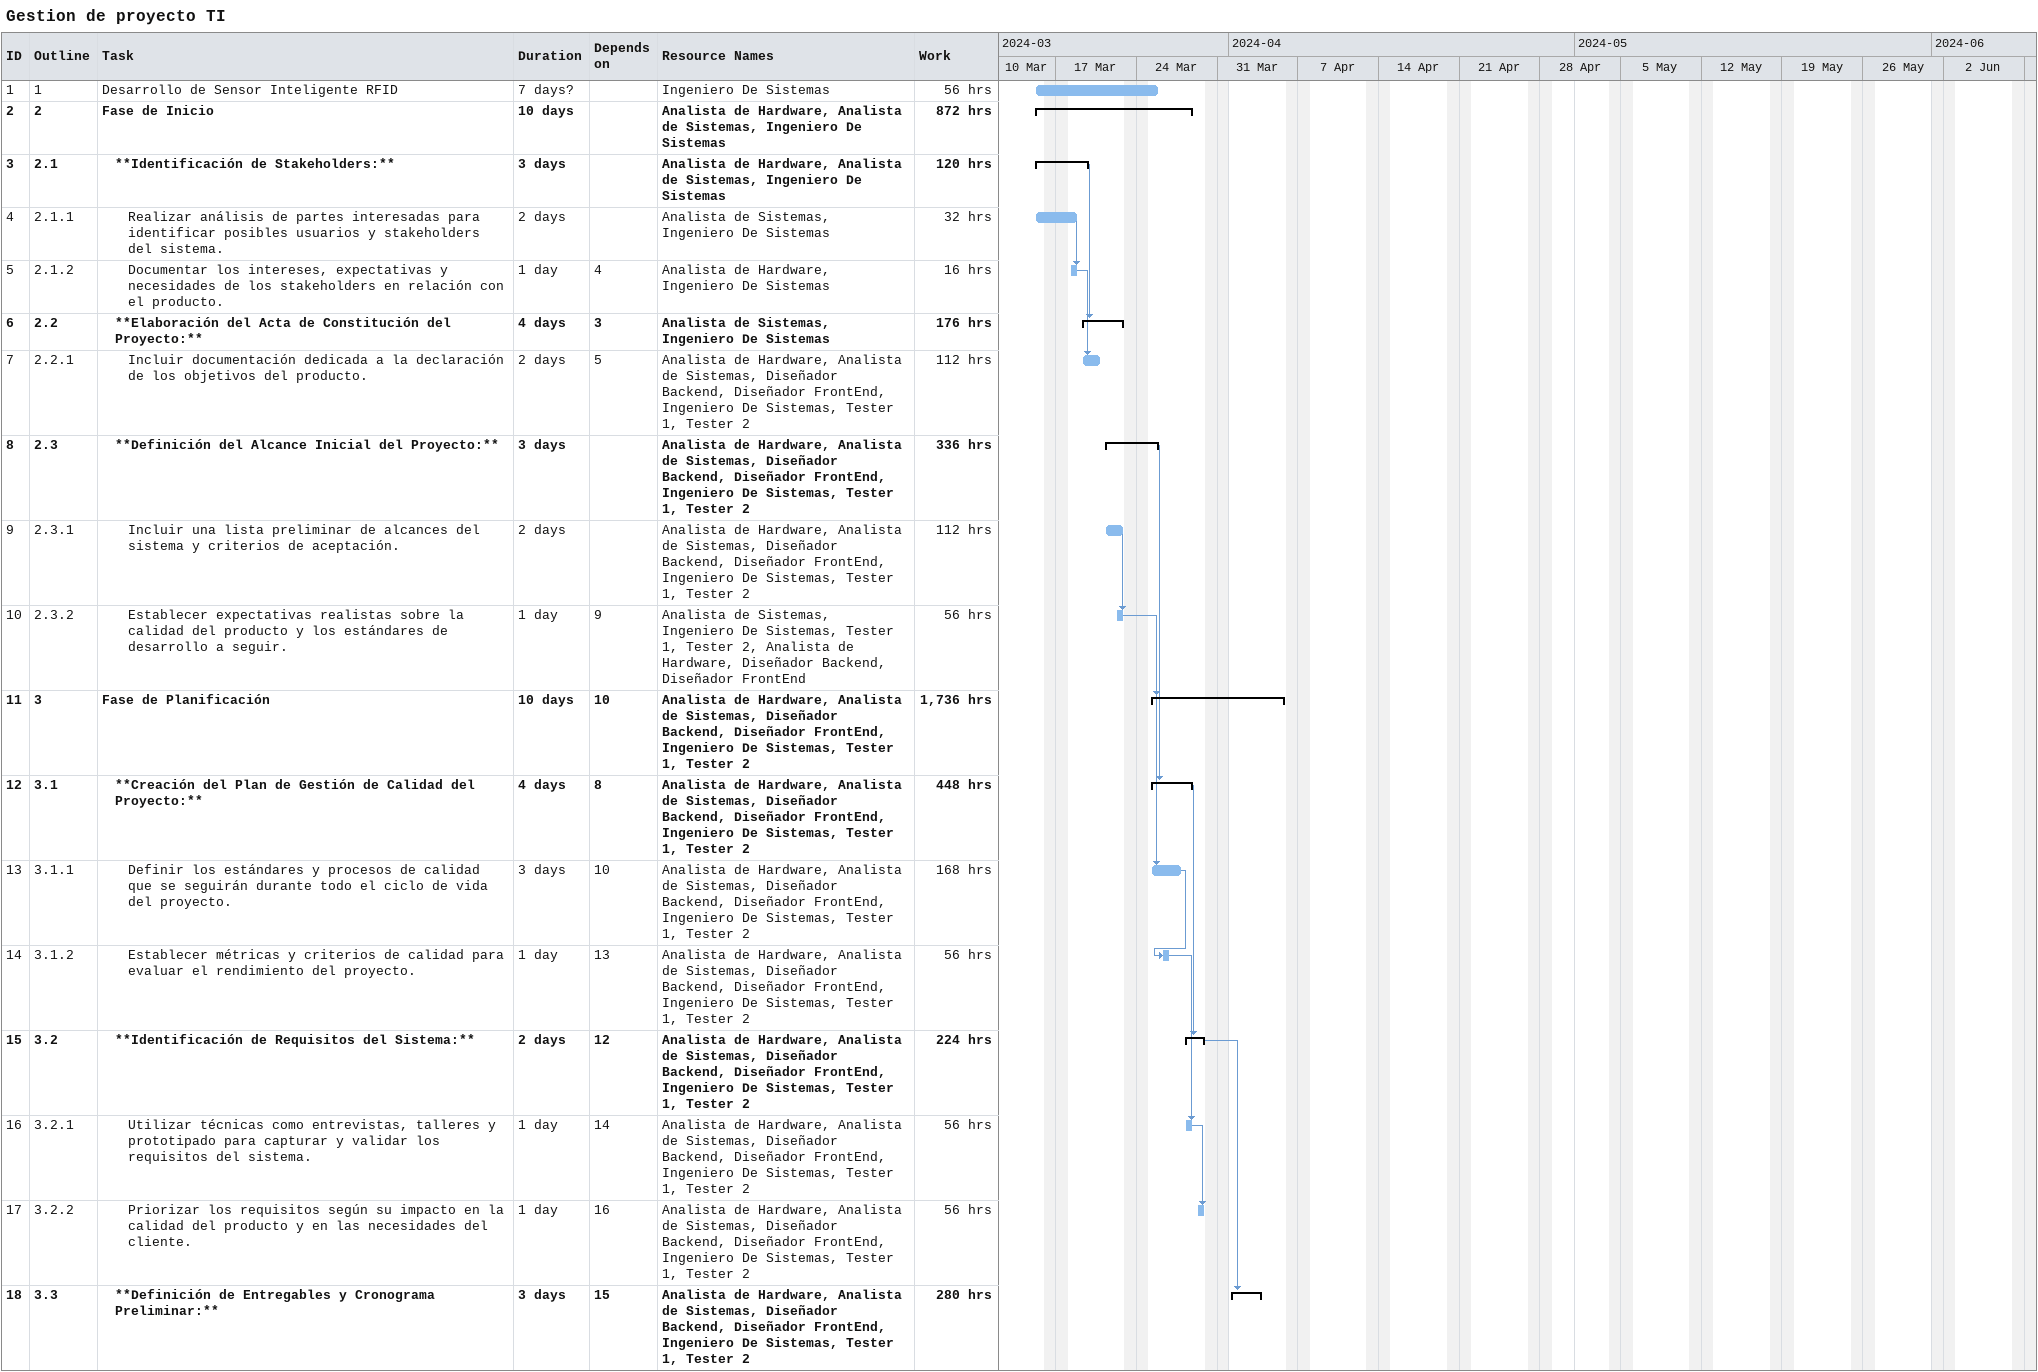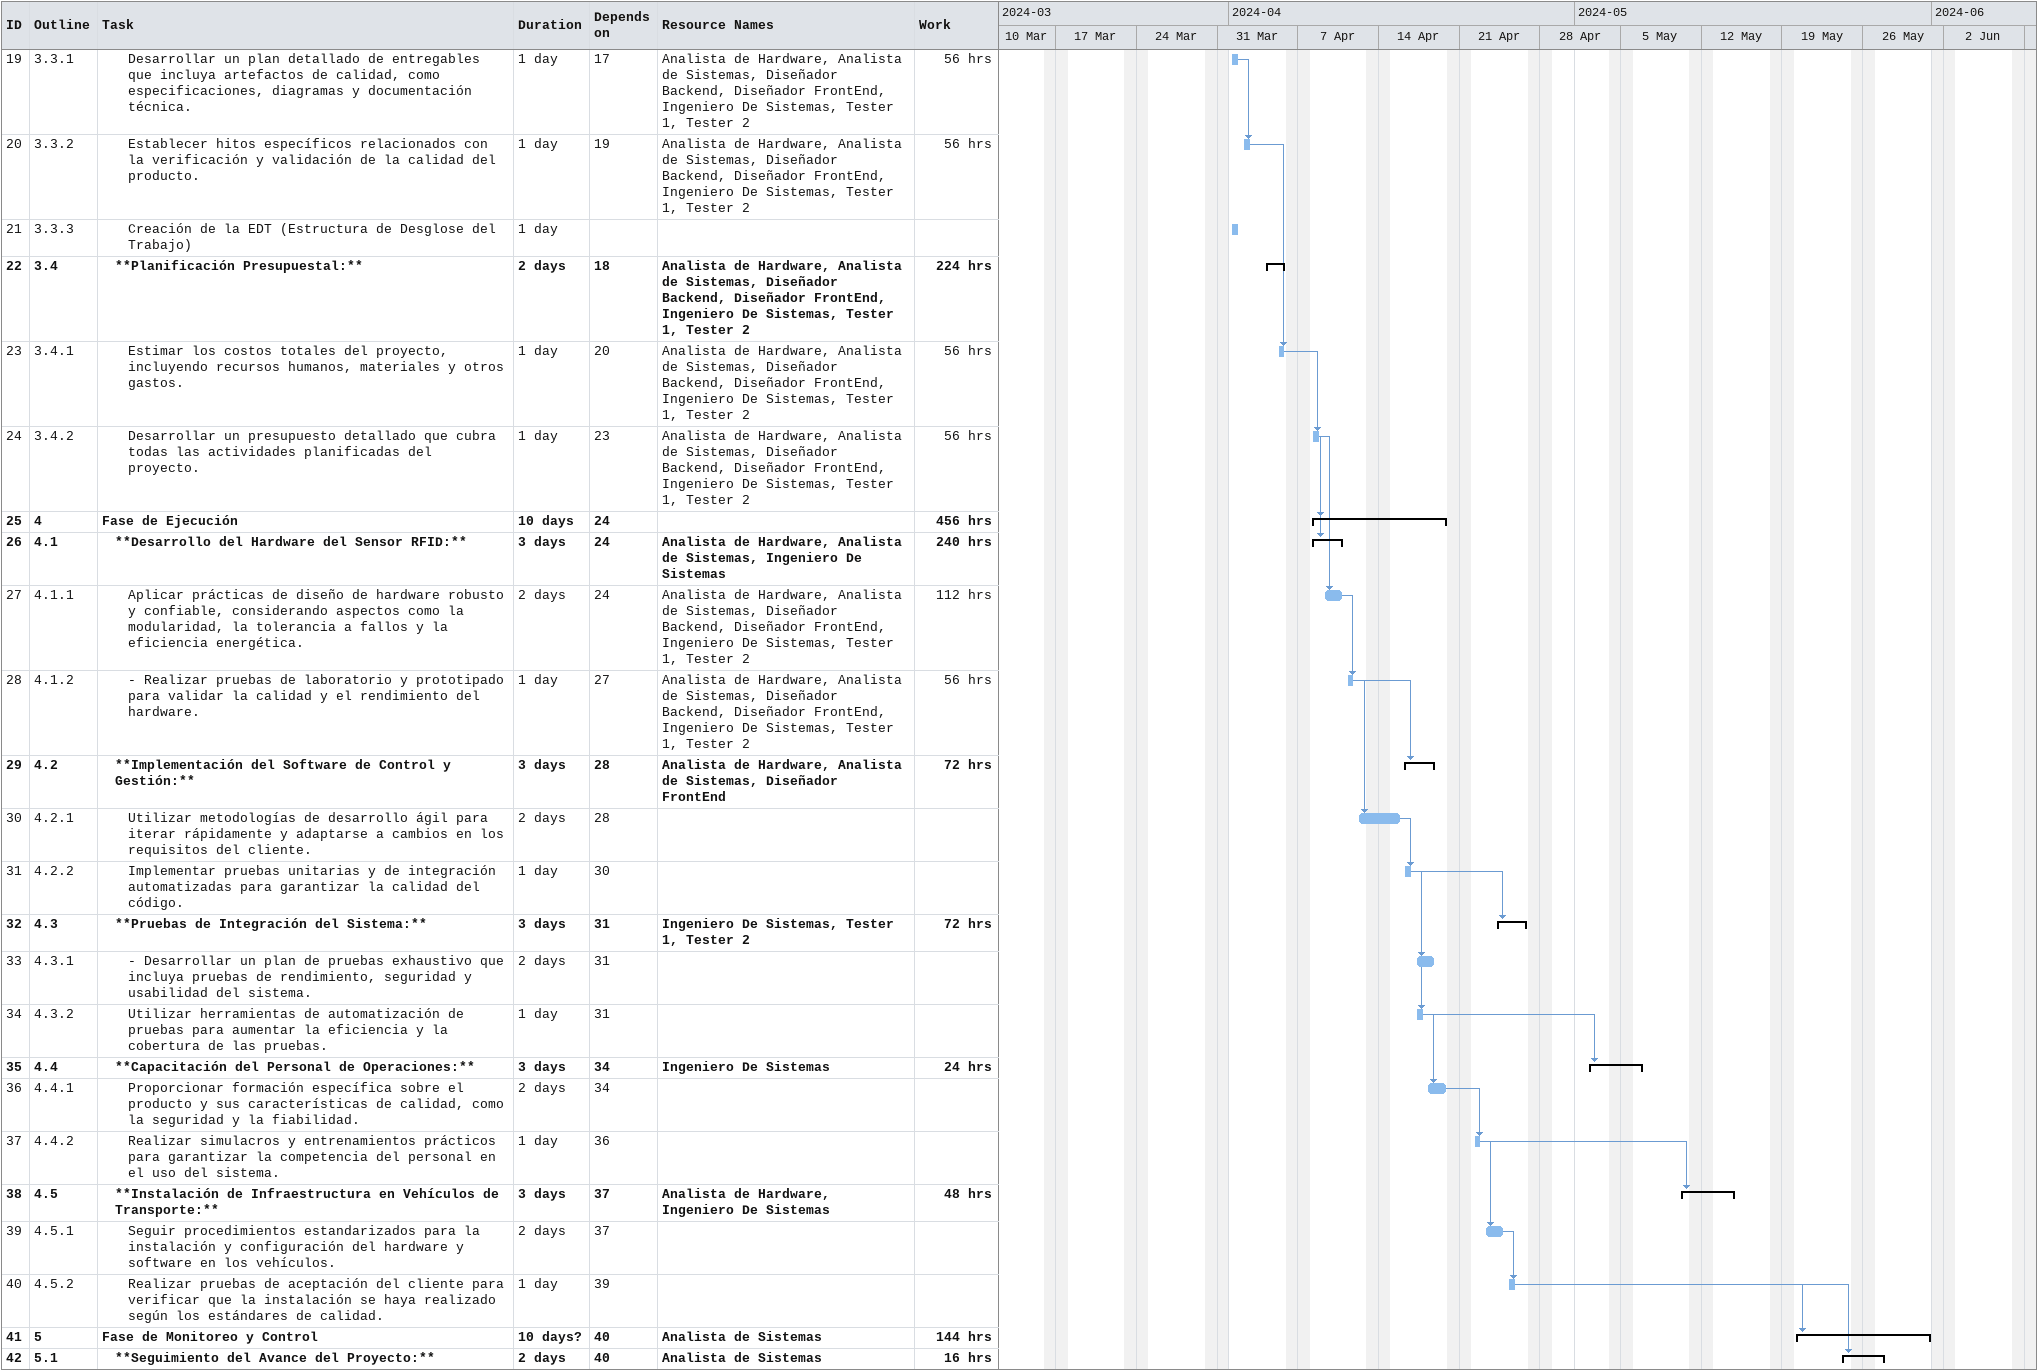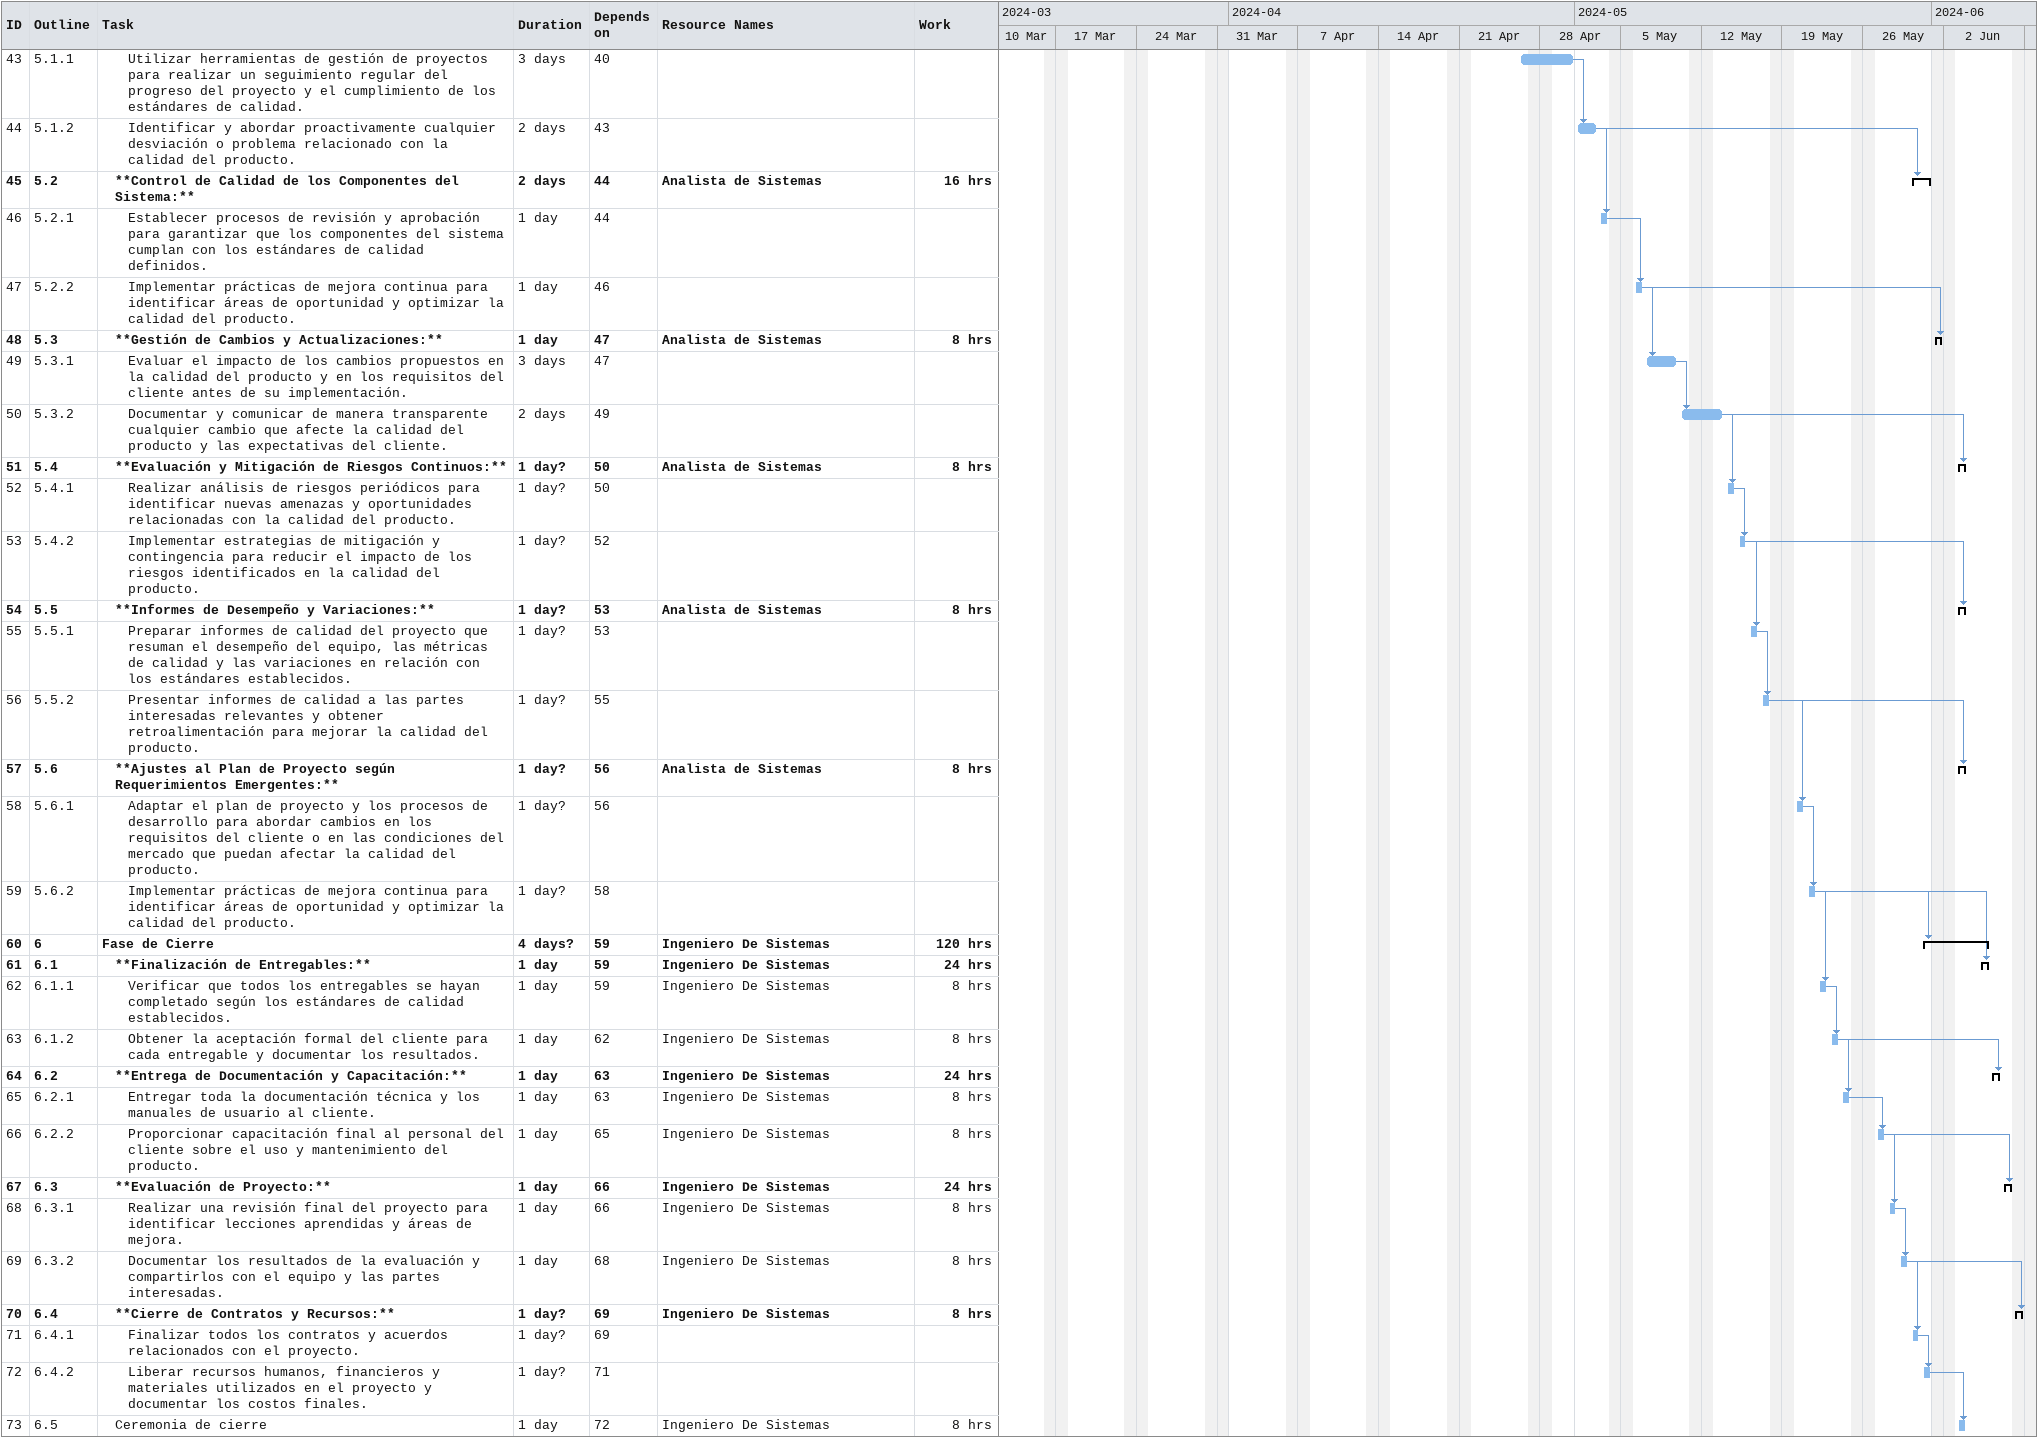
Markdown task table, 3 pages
Gestion de proyecto TI

| ID | WBS | Task | Duration | Start | Finish | Predecessors | Resources | Work (h) |
|---|---|---|---|---|---|---|---|---|
| 1 | 1 | Desarrollo de Sensor Inteligente RFID | 7d? | 2024-03-15 | 2024-03-25 |  | Ingeniero De Sistemas | 56 |
| 2 | 2 | **Fase de Inicio** | 10d | 2024-03-15 | 2024-03-28 |  | Analista de Hardware, Analista de Sistemas, Ingeniero De Sistemas | 872 |
| 3 | 2.1 | ****Identificación de Stakeholders:**** | 3d | 2024-03-15 | 2024-03-19 |  | Analista de Hardware, Analista de Sistemas, Ingeniero De Sistemas | 120 |
| 4 | 2.1.1 | Realizar análisis de partes interesadas para identificar posibles usuarios y stakeholders del sistema. | 2d | 2024-03-15 | 2024-03-18 |  | Analista de Sistemas, Ingeniero De Sistemas | 32 |
| 5 | 2.1.2 | Documentar los intereses, expectativas y necesidades de los stakeholders en relación con el producto. | 1d | 2024-03-18 | 2024-03-18 | 4 | Analista de Hardware, Ingeniero De Sistemas | 16 |
| 6 | 2.2 | ****Elaboración del Acta de Constitución del Proyecto:**** | 4d | 2024-03-19 | 2024-03-22 | 3 | Analista de Sistemas, Ingeniero De Sistemas | 176 |
| 7 | 2.2.1 | Incluir documentación dedicada a la declaración de los objetivos del producto. | 2d | 2024-03-19 | 2024-03-20 | 5 | Analista de Hardware, Analista de Sistemas, Diseñador Backend, Diseñador FrontEnd, Ingeniero De Sistemas, Tester 1, Tester 2 | 112 |
| 8 | 2.3 | ****Definición del Alcance Inicial del Proyecto:**** | 3d | 2024-03-21 | 2024-03-25 |  | Analista de Hardware, Analista de Sistemas, Diseñador Backend, Diseñador FrontEnd, Ingeniero De Sistemas, Tester 1, Tester 2 | 336 |
| 9 | 2.3.1 | Incluir una lista preliminar de alcances del sistema y criterios de aceptación. | 2d | 2024-03-21 | 2024-03-22 |  | Analista de Hardware, Analista de Sistemas, Diseñador Backend, Diseñador FrontEnd, Ingeniero De Sistemas, Tester 1, Tester 2 | 112 |
| 10 | 2.3.2 | Establecer expectativas realistas sobre la calidad del producto y los estándares de desarrollo a seguir. | 1d | 2024-03-22 | 2024-03-22 | 9 | Analista de Sistemas, Ingeniero De Sistemas, Tester 1, Tester 2, Analista de Hardware, Diseñador Backend, Diseñador FrontEnd | 56 |
| 11 | 3 | **Fase de Planificación** | 10d | 2024-03-25 | 2024-04-05 | 10 | Analista de Hardware, Analista de Sistemas, Diseñador Backend, Diseñador FrontEnd, Ingeniero De Sistemas, Tester 1, Tester 2 | 1736 |
| 12 | 3.1 | ****Creación del Plan de Gestión de Calidad del Proyecto:**** | 4d | 2024-03-25 | 2024-03-28 | 8 | Analista de Hardware, Analista de Sistemas, Diseñador Backend, Diseñador FrontEnd, Ingeniero De Sistemas, Tester 1, Tester 2 | 448 |
| 13 | 3.1.1 | Definir los estándares y procesos de calidad que se seguirán durante todo el ciclo de vida del proyecto. | 3d | 2024-03-25 | 2024-03-27 | 10 | Analista de Hardware, Analista de Sistemas, Diseñador Backend, Diseñador FrontEnd, Ingeniero De Sistemas, Tester 1, Tester 2 | 168 |
| 14 | 3.1.2 | Establecer métricas y criterios de calidad para evaluar el rendimiento del proyecto. | 1d | 2024-03-26 | 2024-03-26 | 13 | Analista de Hardware, Analista de Sistemas, Diseñador Backend, Diseñador FrontEnd, Ingeniero De Sistemas, Tester 1, Tester 2 | 56 |
| 15 | 3.2 | ****Identificación de Requisitos del Sistema:**** | 2d | 2024-03-28 | 2024-03-29 | 12 | Analista de Hardware, Analista de Sistemas, Diseñador Backend, Diseñador FrontEnd, Ingeniero De Sistemas, Tester 1, Tester 2 | 224 |
| 16 | 3.2.1 | Utilizar técnicas como entrevistas, talleres y prototipado para capturar y validar los requisitos del sistema. | 1d | 2024-03-28 | 2024-03-28 | 14 | Analista de Hardware, Analista de Sistemas, Diseñador Backend, Diseñador FrontEnd, Ingeniero De Sistemas, Tester 1, Tester 2 | 56 |
| 17 | 3.2.2 | Priorizar los requisitos según su impacto en la calidad del producto y en las necesidades del cliente. | 1d | 2024-03-29 | 2024-03-29 | 16 | Analista de Hardware, Analista de Sistemas, Diseñador Backend, Diseñador FrontEnd, Ingeniero De Sistemas, Tester 1, Tester 2 | 56 |
| 18 | 3.3 | ****Definición de Entregables y Cronograma Preliminar:**** | 3d | 2024-04-01 | 2024-04-03 | 15 | Analista de Hardware, Analista de Sistemas, Diseñador Backend, Diseñador FrontEnd, Ingeniero De Sistemas, Tester 1, Tester 2 | 280 |
| 19 | 3.3.1 | Desarrollar un plan detallado de entregables que incluya artefactos de calidad, como especificaciones, diagramas y documentación técnica. | 1d | 2024-04-01 | 2024-04-01 | 17 | Analista de Hardware, Analista de Sistemas, Diseñador Backend, Diseñador FrontEnd, Ingeniero De Sistemas, Tester 1, Tester 2 | 56 |
| 20 | 3.3.2 | Establecer hitos específicos relacionados con la verificación y validación de la calidad del producto. | 1d | 2024-04-02 | 2024-04-02 | 19 | Analista de Hardware, Analista de Sistemas, Diseñador Backend, Diseñador FrontEnd, Ingeniero De Sistemas, Tester 1, Tester 2 | 56 |
| 21 | 3.3.3 | Creación de la EDT (Estructura de Desglose del Trabajo) | 1d | 2024-04-01 | 2024-04-01 |  |  |  |
| 22 | 3.4 | ****Planificación Presupuestal:**** | 2d | 2024-04-04 | 2024-04-05 | 18 | Analista de Hardware, Analista de Sistemas, Diseñador Backend, Diseñador FrontEnd, Ingeniero De Sistemas, Tester 1, Tester 2 | 224 |
| 23 | 3.4.1 | Estimar los costos totales del proyecto, incluyendo recursos humanos, materiales y otros gastos. | 1d | 2024-04-05 | 2024-04-05 | 20 | Analista de Hardware, Analista de Sistemas, Diseñador Backend, Diseñador FrontEnd, Ingeniero De Sistemas, Tester 1, Tester 2 | 56 |
| 24 | 3.4.2 | Desarrollar un presupuesto detallado que cubra todas las actividades planificadas del proyecto. | 1d | 2024-04-08 | 2024-04-08 | 23 | Analista de Hardware, Analista de Sistemas, Diseñador Backend, Diseñador FrontEnd, Ingeniero De Sistemas, Tester 1, Tester 2 | 56 |
| 25 | 4 | **Fase de Ejecución** | 10d | 2024-04-08 | 2024-04-19 | 24 |  | 456 |
| 26 | 4.1 | ****Desarrollo del Hardware del Sensor RFID:**** | 3d | 2024-04-08 | 2024-04-10 | 24 | Analista de Hardware, Analista de Sistemas, Ingeniero De Sistemas | 240 |
| 27 | 4.1.1 | Aplicar prácticas de diseño de hardware robusto y confiable, considerando aspectos como la modularidad, la tolerancia a fallos y la eficiencia energética. | 2d | 2024-04-09 | 2024-04-10 | 24 | Analista de Hardware, Analista de Sistemas, Diseñador Backend, Diseñador FrontEnd, Ingeniero De Sistemas, Tester 1, Tester 2 | 112 |
| 28 | 4.1.2 | - Realizar pruebas de laboratorio y prototipado para validar la calidad y el rendimiento del hardware. | 1d | 2024-04-11 | 2024-04-11 | 27 | Analista de Hardware, Analista de Sistemas, Diseñador Backend, Diseñador FrontEnd, Ingeniero De Sistemas, Tester 1, Tester 2 | 56 |
| 29 | 4.2 | ****Implementación del Software de Control y Gestión:**** | 3d | 2024-04-16 | 2024-04-18 | 28 | Analista de Hardware, Analista de Sistemas, Diseñador FrontEnd | 72 |
| 30 | 4.2.1 | Utilizar metodologías de desarrollo ágil para iterar rápidamente y adaptarse a cambios en los requisitos del cliente. | 2d | 2024-04-12 | 2024-04-15 | 28 |  |  |
| 31 | 4.2.2 | Implementar pruebas unitarias y de integración automatizadas para garantizar la calidad del código. | 1d | 2024-04-16 | 2024-04-16 | 30 |  |  |
| 32 | 4.3 | ****Pruebas de Integración del Sistema:**** | 3d | 2024-04-24 | 2024-04-26 | 31 | Ingeniero De Sistemas, Tester 1, Tester 2 | 72 |
| 33 | 4.3.1 | - Desarrollar un plan de pruebas exhaustivo que incluya pruebas de rendimiento, seguridad y usabilidad del sistema. | 2d | 2024-04-17 | 2024-04-18 | 31 |  |  |
| 34 | 4.3.2 | Utilizar herramientas de automatización de pruebas para aumentar la eficiencia y la cobertura de las pruebas. | 1d | 2024-04-17 | 2024-04-17 | 31 |  |  |
| 35 | 4.4 | ****Capacitación del Personal de Operaciones:**** | 3d | 2024-05-02 | 2024-05-06 | 34 | Ingeniero De Sistemas | 24 |
| 36 | 4.4.1 | Proporcionar formación específica sobre el producto y sus características de calidad, como la seguridad y la fiabilidad. | 2d | 2024-04-18 | 2024-04-19 | 34 |  |  |
| 37 | 4.4.2 | Realizar simulacros y entrenamientos prácticos para garantizar la competencia del personal en el uso del sistema. | 1d | 2024-04-22 | 2024-04-22 | 36 |  |  |
| 38 | 4.5 | ****Instalación de Infraestructura en Vehículos de Transporte:**** | 3d | 2024-05-10 | 2024-05-14 | 37 | Analista de Hardware, Ingeniero De Sistemas | 48 |
| 39 | 4.5.1 | Seguir procedimientos estandarizados para la instalación y configuración del hardware y software en los vehículos. | 2d | 2024-04-23 | 2024-04-24 | 37 |  |  |
| 40 | 4.5.2 | Realizar pruebas de aceptación del cliente para verificar que la instalación se haya realizado según los estándares de calidad. | 1d | 2024-04-25 | 2024-04-25 | 39 |  |  |
| 41 | 5 | **Fase de Monitoreo y Control** | 10d? | 2024-05-20 | 2024-05-31 | 40 | Analista de Sistemas | 144 |
| 42 | 5.1 | ****Seguimiento del Avance del Proyecto:**** | 2d | 2024-05-24 | 2024-05-27 | 40 | Analista de Sistemas | 16 |
| 43 | 5.1.1 | Utilizar herramientas de gestión de proyectos para realizar un seguimiento regular del progreso del proyecto y el cumplimiento de los estándares de calidad. | 3d | 2024-04-26 | 2024-04-30 | 40 |  |  |
| 44 | 5.1.2 | Identificar y abordar proactivamente cualquier desviación o problema relacionado con la calidad del producto. | 2d | 2024-05-01 | 2024-05-02 | 43 |  |  |
| 45 | 5.2 | ****Control de Calidad de los Componentes del Sistema:**** | 2d | 2024-05-30 | 2024-05-31 | 44 | Analista de Sistemas | 16 |
| 46 | 5.2.1 | Establecer procesos de revisión y aprobación para garantizar que los componentes del sistema cumplan con los estándares de calidad definidos. | 1d | 2024-05-03 | 2024-05-03 | 44 |  |  |
| 47 | 5.2.2 | Implementar prácticas de mejora continua para identificar áreas de oportunidad y optimizar la calidad del producto. | 1d | 2024-05-06 | 2024-05-06 | 46 |  |  |
| 48 | 5.3 | ****Gestión de Cambios y Actualizaciones:**** | 1d | 2024-06-01 | 2024-06-01 | 47 | Analista de Sistemas | 8 |
| 49 | 5.3.1 | Evaluar el impacto de los cambios propuestos en la calidad del producto y en los requisitos del cliente antes de su implementación. | 3d | 2024-05-07 | 2024-05-09 | 47 |  |  |
| 50 | 5.3.2 | Documentar y comunicar de manera transparente cualquier cambio que afecte la calidad del producto y las expectativas del cliente. | 2d | 2024-05-10 | 2024-05-13 | 49 |  |  |
| 51 | 5.4 | ****Evaluación y Mitigación de Riesgos Continuos:**** | 1d? | 2024-06-03 | 2024-06-03 | 50 | Analista de Sistemas | 8 |
| 52 | 5.4.1 | Realizar análisis de riesgos periódicos para identificar nuevas amenazas y oportunidades relacionadas con la calidad del producto. | 1d? | 2024-05-14 | 2024-05-14 | 50 |  |  |
| 53 | 5.4.2 | Implementar estrategias de mitigación y contingencia para reducir el impacto de los riesgos identificados en la calidad del producto. | 1d? | 2024-05-15 | 2024-05-15 | 52 |  |  |
| 54 | 5.5 | ****Informes de Desempeño y Variaciones:**** | 1d? | 2024-06-03 | 2024-06-03 | 53 | Analista de Sistemas | 8 |
| 55 | 5.5.1 | Preparar informes de calidad del proyecto que resuman el desempeño del equipo, las métricas de calidad y las variaciones en relación con los estándares establecidos. | 1d? | 2024-05-16 | 2024-05-16 | 53 |  |  |
| 56 | 5.5.2 | Presentar informes de calidad a las partes interesadas relevantes y obtener retroalimentación para mejorar la calidad del producto. | 1d? | 2024-05-17 | 2024-05-17 | 55 |  |  |
| 57 | 5.6 | ****Ajustes al Plan de Proyecto según Requerimientos Emergentes:**** | 1d? | 2024-06-03 | 2024-06-03 | 56 | Analista de Sistemas | 8 |
| 58 | 5.6.1 | Adaptar el plan de proyecto y los procesos de desarrollo para abordar cambios en los requisitos del cliente o en las condiciones del mercado que puedan afectar la calidad del producto. | 1d? | 2024-05-20 | 2024-05-20 | 56 |  |  |
| 59 | 5.6.2 | Implementar prácticas de mejora continua para identificar áreas de oportunidad y optimizar la calidad del producto. | 1d? | 2024-05-21 | 2024-05-21 | 58 |  |  |
| 60 | 6 | **Fase de Cierre** | 4d? | 2024-05-31 | 2024-06-05 | 59 | Ingeniero De Sistemas | 120 |
| 61 | 6.1 | ****Finalización de Entregables:**** | 1d | 2024-06-05 | 2024-06-05 | 59 | Ingeniero De Sistemas | 24 |
| 62 | 6.1.1 | Verificar que todos los entregables se hayan completado según los estándares de calidad establecidos. | 1d | 2024-05-22 | 2024-05-22 | 59 | Ingeniero De Sistemas | 8 |
| 63 | 6.1.2 | Obtener la aceptación formal del cliente para cada entregable y documentar los resultados. | 1d | 2024-05-23 | 2024-05-23 | 62 | Ingeniero De Sistemas | 8 |
| 64 | 6.2 | ****Entrega de Documentación y Capacitación:**** | 1d | 2024-06-06 | 2024-06-06 | 63 | Ingeniero De Sistemas | 24 |
| 65 | 6.2.1 | Entregar toda la documentación técnica y los manuales de usuario al cliente. | 1d | 2024-05-24 | 2024-05-24 | 63 | Ingeniero De Sistemas | 8 |
| 66 | 6.2.2 | Proporcionar capacitación final al personal del cliente sobre el uso y mantenimiento del producto. | 1d | 2024-05-27 | 2024-05-27 | 65 | Ingeniero De Sistemas | 8 |
| 67 | 6.3 | ****Evaluación de Proyecto:**** | 1d | 2024-06-07 | 2024-06-07 | 66 | Ingeniero De Sistemas | 24 |
| 68 | 6.3.1 | Realizar una revisión final del proyecto para identificar lecciones aprendidas y áreas de mejora. | 1d | 2024-05-28 | 2024-05-28 | 66 | Ingeniero De Sistemas | 8 |
| 69 | 6.3.2 | Documentar los resultados de la evaluación y compartirlos con el equipo y las partes interesadas. | 1d | 2024-05-29 | 2024-05-29 | 68 | Ingeniero De Sistemas | 8 |
| 70 | 6.4 | ****Cierre de Contratos y Recursos:**** | 1d? | 2024-06-08 | 2024-06-08 | 69 | Ingeniero De Sistemas | 8 |
| 71 | 6.4.1 | Finalizar todos los contratos y acuerdos relacionados con el proyecto. | 1d? | 2024-05-30 | 2024-05-30 | 69 |  |  |
| 72 | 6.4.2 | Liberar recursos humanos, financieros y materiales utilizados en el proyecto y documentar los costos finales. | 1d? | 2024-05-31 | 2024-05-31 | 71 |  |  |
| 73 | 6.5 | Ceremonia de cierre | 1d | 2024-06-03 | 2024-06-03 | 72 | Ingeniero De Sistemas | 8 |
